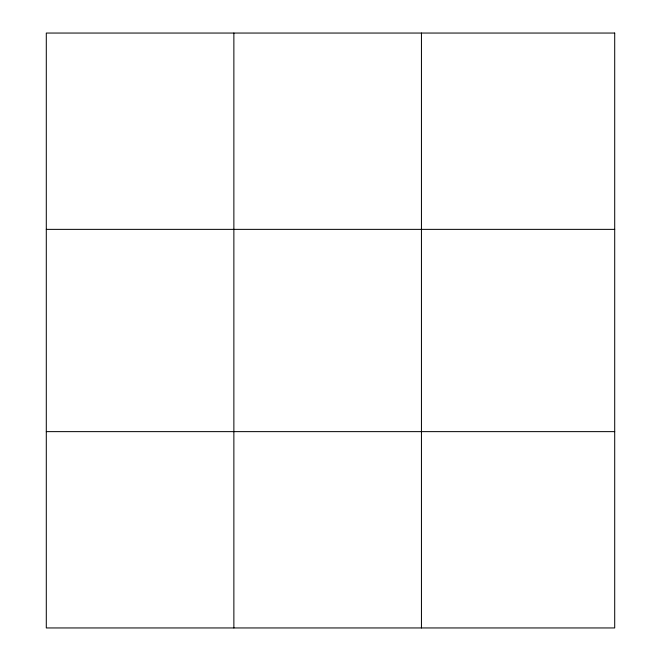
<?xml version="1.0" encoding="UTF-8"?>
<svg xmlns="http://www.w3.org/2000/svg" width="661" height="661" viewBox="0 0 661 661"><rect width="100%" height="100%" fill="white"/><g stroke="black" fill="none" stroke-linecap="round" stroke-linejoin="round"><path stroke-width="0.99" d="M233.87 627.95L233.87 33.05M421.445 627.95L421.445 33.05M46.295 229.367L614.705 229.367M46.295 431.633L614.705 431.633M614.705 33.05L614.705 627.95L46.295 627.95L46.295 33.05L614.705 33.05"/></g></svg>
